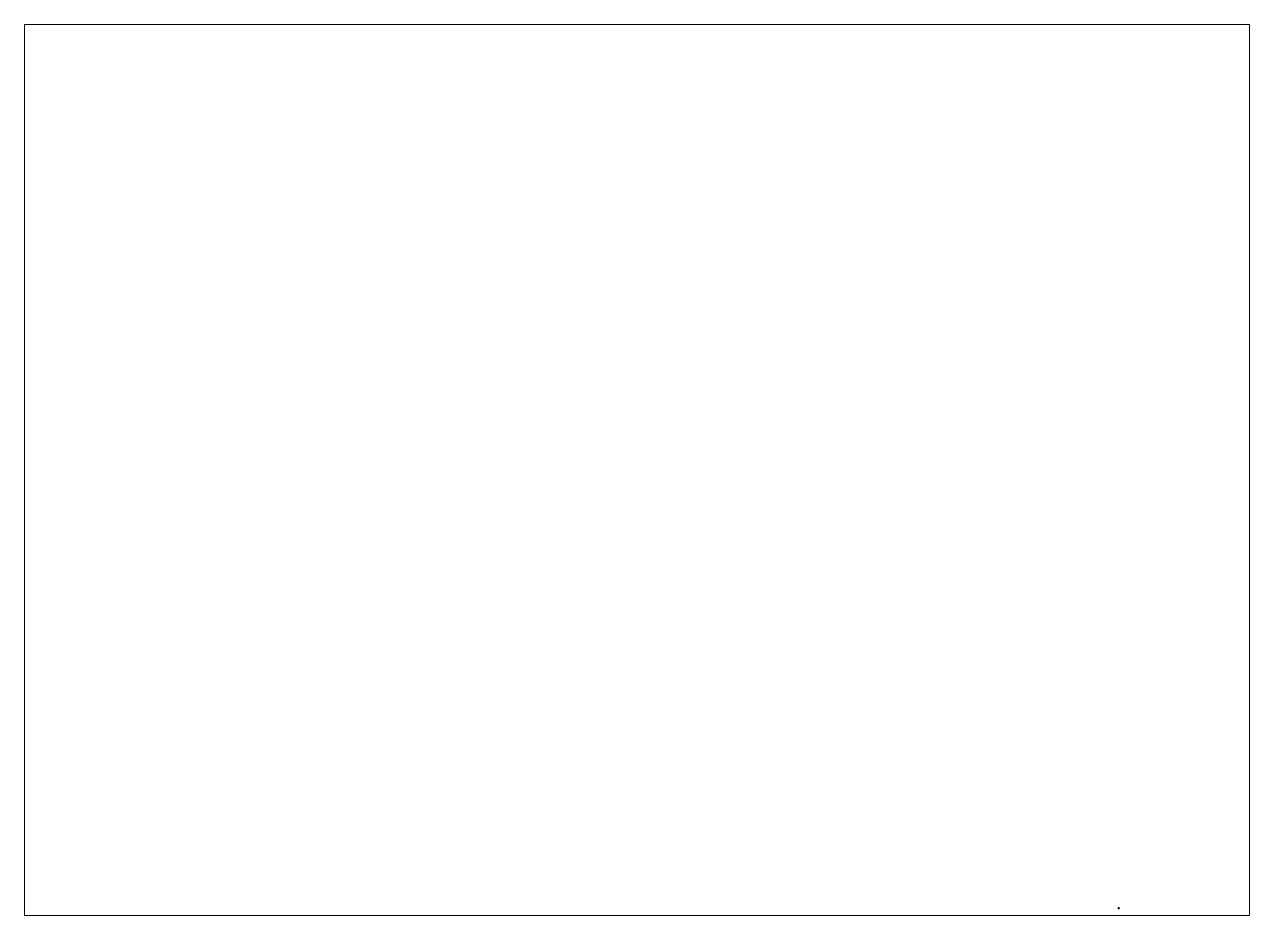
# Paper-space layout 'Layout1' of a CAD drawing. Extents: x 1.1 to 9.87, y 0.8 to 7.17.
# The model-space entities are those that its viewports show. They can reach past a viewport. Long polylines and large blocks are cut down to what shows.
import ezdxf

# ---------------------------------------------------------------- set-up
doc = ezdxf.new("R2010")
doc.units = 0
doc.header["$MEASUREMENT"] = 0
doc.layers.add('COMPONENT', color=7, linetype='CONTINUOUS')
doc.layers.add('DIMENISIONSLINES', color=3, linetype='CONTINUOUS')

msp = doc.modelspace()

# ---------------------------------------------------------------- linework, layer by layer
at = {"layer": 'COMPONENT', "color": 5, "linetype": 'Continuous'}
for p, q in [((427, 753), (434, 753)), ((894, 935), (899, 935)), ((894, 684), (903, 684)), ((969, 602), (973, 602)), ((1253, 233), (1256, 233)), ((1509, 564), (1522, 564))]:
    msp.add_line(p, q, dxfattribs=at)
at = {"layer": 'COMPONENT', "color": 7, "linetype": 'Continuous'}
for p, q in [((433, 618), (431, 610)), ((431, 610), (433, 602)), ((436, 530), (432, 522)), ((432, 522), (432, 514)), ((432, 514), (434, 506)), ((437, 625), (433, 618)), ((433, 602), (438, 595)), ((434, 506), (440, 500)), ((442, 536), (436, 530)), ((444, 630), (437, 625)), ((438, 595), (440, 593)), ((445, 589), (440, 593)), ((440, 593), (440, 593)), ((440, 500), (448, 496)), ((443, 537), (442, 536)), ((444, 616), (443, 612)), ((443, 612), (443, 608)), ((443, 608), (445, 604)), ((443, 537), (445, 539)), ((444, 521), (443, 517)), ((443, 517), (444, 513)), ((453, 632), (444, 630)), ((447, 618), (444, 616)), ((446, 524), (444, 521)), ((444, 513), (446, 510)), ((445, 604), (448, 602)), ((448, 584), (445, 589)), ((445, 539), (447, 544)), ((449, 526), (446, 524)), ((446, 510), (449, 508)), ((451, 620), (447, 618)), ((448, 579), (447, 550)), ((447, 544), (447, 550)), ((448, 602), (451, 600)), ((448, 579), (448, 584)), ((448, 496), (450, 496)), ((453, 527), (449, 526)), ((449, 508), (453, 507)), ((451, 496), (450, 496)), ((455, 620), (451, 620)), ((451, 600), (455, 600)), ((456, 495), (451, 496)), ((454, 632), (453, 632)), ((457, 526), (453, 527)), ((453, 507), (457, 508)), ((454, 632), (457, 633)), ((458, 619), (455, 620)), ((455, 600), (459, 602)), ((461, 492), (456, 495)), ((457, 633), (462, 637)), ((460, 524), (457, 526)), ((457, 508), (460, 510)), ((461, 616), (458, 619)), ((459, 602), (462, 605)), ((462, 521), (460, 524)), ((460, 510), (462, 513)), ((463, 613), (461, 616)), ((464, 487), (461, 492)), ((462, 637), (465, 641)), ((462, 605), (463, 609)), ((463, 517), (462, 521)), ((462, 513), (463, 517)), ((463, 609), (463, 613)), ((464, 487), (480, 459)), ((480, 666), (465, 641)), ((473, 598), (469, 567)), ((469, 567), (471, 536)), ((471, 536), (480, 506)), ((482, 627), (473, 598)), ((481, 702), (478, 693)), ((478, 693), (479, 685)), ((481, 457), (478, 462)), ((481, 447), (478, 439)), ((478, 439), (479, 430)), ((479, 685), (480, 683)), ((479, 430), (483, 423)), ((482, 677), (480, 683)), ((480, 683), (480, 683)), ((480, 666), (482, 671)), ((480, 506), (494, 479)), ((486, 708), (481, 702)), ((482, 451), (481, 457)), ((481, 449), (482, 451)), ((481, 449), (481, 447)), ((482, 671), (482, 677)), ((497, 654), (482, 627)), ((483, 423), (489, 417)), ((494, 712), (486, 708)), ((489, 417), (497, 415)), ((492, 697), (490, 694)), ((490, 694), (490, 690)), ((490, 690), (491, 686)), ((492, 443), (490, 439)), ((490, 439), (490, 435)), ((490, 435), (491, 432)), ((491, 686), (493, 683)), ((491, 432), (493, 429)), ((495, 700), (492, 697)), ((495, 445), (492, 443)), ((493, 683), (497, 681)), ((495, 590), (493, 564)), ((493, 564), (495, 537)), ((493, 429), (497, 427)), ((502, 713), (494, 712)), ((494, 479), (513, 454)), ((499, 701), (495, 700)), ((503, 615), (495, 590)), ((495, 537), (503, 512)), ((499, 446), (495, 445)), ((497, 681), (501, 681)), ((518, 678), (497, 654)), ((497, 427), (501, 426)), ((497, 415), (506, 415)), ((503, 701), (499, 701)), ((503, 446), (499, 446)), ((501, 681), (504, 682)), ((501, 426), (504, 427)), ((510, 710), (502, 713)), ((505, 588), (502, 563)), ((502, 563), (505, 539)), ((506, 699), (503, 701)), ((515, 638), (503, 615)), ((503, 512), (515, 489)), ((506, 444), (503, 446)), ((504, 682), (507, 685)), ((504, 427), (507, 430)), ((512, 611), (505, 588)), ((505, 539), (512, 516)), ((509, 696), (506, 699)), ((509, 441), (506, 444)), ((506, 415), (508, 416)), ((507, 685), (509, 688)), ((507, 430), (509, 433)), ((513, 419), (508, 417)), ((508, 417), (508, 416)), ((510, 692), (509, 696)), ((509, 688), (510, 692)), ((510, 437), (509, 441)), ((509, 433), (510, 437)), ((512, 709), (510, 710)), ((743, 804), (511, 804)), ((511, 792), (511, 804)), ((559, 792), (511, 792)), ((512, 709), (515, 709)), ((523, 633), (512, 611)), ((512, 516), (523, 494)), ((513, 454), (536, 434)), ((519, 419), (513, 419)), ((515, 709), (520, 709)), ((532, 658), (515, 638)), ((515, 489), (532, 469)), ((542, 697), (518, 678)), ((524, 416), (519, 419)), ((520, 709), (525, 712)), ((539, 652), (523, 633)), ((523, 494), (539, 475)), ((524, 416), (554, 398)), ((525, 712), (551, 726)), ((552, 675), (532, 658)), ((532, 469), (552, 452)), ((536, 434), (563, 419)), ((541, 591), (537, 574)), ((537, 574), (537, 556)), ((537, 556), (540, 539)), ((558, 667), (539, 652)), ((539, 475), (558, 460)), ((540, 539), (547, 522)), ((548, 607), (541, 591)), ((570, 711), (542, 697)), ((547, 522), (556, 508)), ((558, 622), (548, 607)), ((551, 726), (555, 729)), ((576, 688), (552, 675)), ((552, 452), (576, 440)), ((557, 394), (554, 398)), ((555, 729), (558, 734)), ((556, 508), (569, 495)), ((558, 391), (557, 394)), ((558, 734), (559, 740)), ((579, 679), (558, 667)), ((571, 634), (558, 622)), ((558, 460), (579, 449)), ((558, 391), (559, 389)), ((559, 792), (559, 743)), ((559, 743), (559, 741)), ((559, 740), (559, 741)), ((559, 389), (560, 381)), ((560, 335), (560, 381)), ((695, 335), (560, 335)), ((708, 891), (563, 891)), ((563, 891), (563, 826)), ((563, 826), (754, 826)), ((563, 826), (687, 826)), ((563, 419), (593, 409)), ((569, 495), (583, 485)), ((571, 742), (570, 738)), ((570, 738), (571, 734)), ((599, 719), (570, 711)), ((572, 395), (570, 391)), ((570, 391), (571, 387)), ((573, 745), (571, 742)), ((571, 734), (573, 731)), ((586, 644), (571, 634)), ((571, 387), (572, 384)), ((574, 398), (572, 395)), ((572, 384), (575, 381)), ((577, 747), (573, 745)), ((573, 731), (576, 728)), ((578, 400), (574, 398)), ((575, 381), (579, 380)), ((576, 728), (580, 727)), ((601, 695), (576, 688)), ((576, 440), (601, 432)), ((581, 748), (577, 747)), ((582, 400), (578, 400)), ((602, 686), (579, 679)), ((579, 449), (603, 441)), ((579, 380), (583, 380)), ((580, 727), (584, 728)), ((584, 747), (581, 748)), ((586, 398), (582, 400)), ((583, 485), (599, 478)), ((583, 380), (586, 382)), ((588, 744), (584, 747)), ((584, 728), (587, 730)), ((602, 650), (586, 644)), ((589, 396), (586, 398)), ((586, 382), (589, 384)), ((587, 730), (590, 733)), ((590, 741), (588, 744)), ((590, 392), (589, 396)), ((589, 384), (590, 388)), ((590, 737), (590, 741)), ((590, 733), (590, 737)), ((590, 388), (590, 392)), ((593, 409), (623, 406)), ((630, 722), (599, 719)), ((599, 478), (617, 474)), ((627, 698), (601, 695)), ((601, 432), (627, 430)), ((627, 688), (602, 686)), ((619, 653), (602, 650)), ((651, 845), (603, 845)), ((603, 804), (603, 845)), ((603, 441), (627, 439)), ((617, 474), (634, 474)), ((636, 869), (618, 869)), ((618, 845), (618, 869)), ((637, 653), (619, 653)), ((623, 406), (654, 408)), ((653, 695), (627, 698)), ((651, 686), (627, 688)), ((627, 439), (651, 442)), ((627, 430), (653, 432)), ((661, 718), (630, 722)), ((634, 474), (652, 477)), ((636, 845), (636, 869)), ((654, 649), (637, 653)), ((651, 804), (651, 845)), ((674, 679), (651, 686)), ((651, 442), (675, 449)), ((652, 477), (668, 484)), ((678, 688), (653, 695)), ((653, 432), (678, 440)), ((671, 642), (654, 649)), ((654, 408), (684, 416)), ((691, 708), (661, 718)), ((664, 394), (663, 390)), ((663, 390), (664, 386)), ((665, 743), (664, 739)), ((664, 739), (664, 735)), ((664, 735), (665, 732)), ((667, 397), (664, 394)), ((664, 386), (666, 383)), ((668, 746), (665, 743)), ((665, 732), (668, 729)), ((666, 383), (669, 381)), ((670, 399), (667, 397)), ((671, 747), (668, 746)), ((668, 729), (672, 728)), ((668, 484), (683, 493)), ((669, 381), (673, 380)), ((674, 400), (670, 399)), ((675, 747), (671, 747)), ((685, 632), (671, 642)), ((672, 728), (676, 728)), ((673, 380), (677, 380)), ((696, 667), (674, 679)), ((678, 399), (674, 400)), ((679, 746), (675, 747)), ((675, 449), (696, 460)), ((676, 728), (679, 729)), ((677, 380), (680, 382)), ((701, 675), (678, 688)), ((678, 440), (701, 452)), ((681, 397), (678, 399)), ((682, 743), (679, 746)), ((679, 729), (682, 732)), ((680, 382), (683, 386)), ((683, 393), (681, 397)), ((683, 740), (682, 743)), ((682, 732), (683, 736)), ((683, 736), (683, 740)), ((683, 493), (696, 505)), ((684, 389), (683, 393)), ((683, 386), (684, 389)), ((684, 416), (712, 430)), ((697, 620), (685, 632)), ((718, 693), (691, 708)), ((693, 792), (693, 746)), ((743, 792), (693, 792)), ((695, 738), (693, 746)), ((696, 736), (695, 738)), ((696, 393), (695, 387)), ((695, 335), (695, 387)), ((696, 736), (696, 733)), ((696, 733), (700, 729)), ((715, 652), (696, 667)), ((696, 505), (706, 520)), ((696, 460), (715, 476)), ((699, 398), (696, 393)), ((707, 605), (697, 620)), ((703, 401), (699, 398)), ((700, 729), (705, 726)), ((722, 658), (701, 675)), ((701, 452), (722, 469)), ((729, 415), (703, 401)), ((705, 726), (730, 711)), ((706, 520), (713, 536)), ((713, 588), (707, 605)), ((766, 843), (708, 891)), ((712, 430), (736, 449)), ((717, 571), (713, 588)), ((713, 536), (716, 553)), ((730, 633), (715, 652)), ((715, 476), (731, 495)), ((716, 553), (717, 571)), ((741, 673), (718, 693)), ((738, 638), (722, 658)), ((722, 469), (738, 489)), ((734, 418), (729, 415)), ((730, 711), (735, 709)), ((742, 611), (730, 633)), ((731, 495), (742, 516)), ((739, 419), (734, 418)), ((735, 709), (740, 708)), ((736, 449), (756, 473)), ((751, 615), (738, 638)), ((738, 489), (751, 512)), ((742, 418), (739, 419)), ((740, 708), (746, 710)), ((760, 649), (741, 673)), ((749, 588), (742, 611)), ((742, 516), (749, 540)), ((742, 418), (744, 417)), ((743, 792), (743, 804)), ((745, 694), (744, 690)), ((744, 690), (745, 686)), ((745, 439), (744, 435)), ((744, 435), (745, 432)), ((744, 417), (752, 415)), ((746, 697), (745, 694)), ((745, 686), (748, 683)), ((746, 443), (745, 439)), ((745, 432), (748, 429)), ((748, 712), (746, 711)), ((746, 710), (746, 711)), ((749, 700), (746, 697)), ((749, 445), (746, 443)), ((757, 713), (748, 712)), ((748, 683), (751, 681)), ((748, 429), (751, 427)), ((753, 701), (749, 700)), ((751, 564), (749, 588)), ((749, 540), (751, 564)), ((753, 446), (749, 445)), ((751, 681), (755, 681)), ((758, 590), (751, 615)), ((751, 512), (758, 537)), ((751, 427), (755, 426)), ((752, 415), (760, 415)), ((757, 701), (753, 701)), ((757, 446), (753, 446)), ((754, 826), (754, 788)), ((754, 788), (766, 788)), ((755, 681), (759, 682)), ((755, 426), (759, 427)), ((756, 473), (772, 500)), ((765, 710), (757, 713)), ((761, 699), (757, 701)), ((761, 444), (757, 446)), ((761, 564), (758, 590)), ((758, 537), (761, 564)), ((759, 682), (762, 685)), ((759, 427), (762, 430)), ((774, 621), (760, 649)), ((760, 415), (768, 419)), ((763, 696), (761, 699)), ((763, 441), (761, 444)), ((762, 685), (764, 688)), ((762, 430), (764, 433)), ((764, 692), (763, 696)), ((764, 437), (763, 441)), ((764, 688), (764, 692)), ((764, 433), (764, 437)), ((771, 704), (765, 710)), ((766, 788), (766, 843)), ((768, 419), (773, 426)), ((775, 697), (771, 704)), ((773, 679), (772, 676)), ((772, 676), (773, 670)), ((772, 500), (781, 529)), ((774, 461), (772, 456)), ((772, 456), (772, 450)), ((772, 450), (774, 445)), ((773, 680), (776, 688)), ((773, 679), (773, 680)), ((773, 670), (776, 665)), ((773, 426), (776, 434)), ((783, 591), (774, 621)), ((789, 486), (774, 461)), ((774, 445), (774, 444)), ((775, 442), (774, 444)), ((776, 688), (775, 697)), ((776, 434), (775, 442)), ((776, 665), (790, 640)), ((781, 529), (785, 560)), ((785, 560), (783, 591)), ((792, 491), (789, 486)), ((790, 640), (793, 635)), ((792, 614), (791, 611)), ((791, 611), (791, 607)), ((791, 607), (793, 603)), ((792, 522), (791, 519)), ((791, 519), (791, 515)), ((791, 515), (793, 511)), ((794, 618), (792, 614)), ((795, 525), (792, 522)), ((797, 494), (792, 491)), ((793, 635), (798, 632)), ((793, 603), (797, 601)), ((793, 511), (795, 508)), ((797, 620), (794, 618)), ((798, 527), (795, 525)), ((795, 508), (799, 507)), ((801, 620), (797, 620)), ((797, 601), (800, 600)), ((799, 495), (797, 494)), ((798, 632), (803, 631)), ((802, 527), (798, 527)), ((799, 507), (803, 507)), ((799, 495), (801, 495)), ((800, 600), (804, 601)), ((805, 619), (801, 620)), ((801, 495), (809, 497)), ((806, 526), (802, 527)), ((803, 631), (804, 631)), ((803, 507), (807, 509)), ((806, 631), (804, 631)), ((804, 601), (808, 603)), ((808, 617), (805, 619)), ((814, 628), (806, 631)), ((809, 588), (806, 583)), ((806, 583), (806, 577)), ((806, 577), (806, 548)), ((806, 548), (806, 543)), ((806, 543), (809, 538)), ((809, 523), (806, 526)), ((807, 509), (809, 512)), ((810, 614), (808, 617)), ((808, 603), (810, 606)), ((811, 590), (809, 588)), ((809, 538), (813, 534)), ((811, 519), (809, 523)), ((809, 512), (811, 515)), ((809, 497), (816, 502)), ((811, 610), (810, 614)), ((810, 606), (811, 610)), ((811, 590), (812, 592)), ((811, 515), (811, 519)), ((812, 592), (818, 597)), ((813, 534), (814, 534)), ((819, 621), (814, 628)), ((816, 533), (814, 534)), ((821, 526), (816, 533)), ((816, 502), (821, 509)), ((818, 597), (822, 605)), ((822, 613), (819, 621)), ((823, 517), (821, 526)), ((821, 509), (823, 517)), ((822, 605), (822, 613)), ((1113, 594), (1110, 566)), ((1110, 566), (1112, 538)), ((1112, 538), (1120, 511)), ((1122, 620), (1113, 594)), ((1120, 511), (1133, 486)), ((1135, 645), (1122, 620)), ((1128, 594), (1124, 569)), ((1124, 569), (1126, 544)), ((1126, 544), (1132, 519)), ((1136, 617), (1128, 594)), ((1132, 519), (1143, 497)), ((1133, 486), (1150, 464)), ((1153, 666), (1135, 645)), ((1149, 639), (1136, 617)), ((1143, 497), (1158, 476)), ((1166, 658), (1149, 639)), ((1150, 464), (1172, 446)), ((1175, 684), (1153, 666)), ((1160, 594), (1156, 575)), ((1156, 575), (1156, 556)), ((1156, 556), (1159, 537)), ((1158, 476), (1177, 460)), ((1159, 537), (1166, 519)), ((1168, 611), (1160, 594)), ((1186, 673), (1166, 658)), ((1166, 519), (1176, 503)), ((1179, 627), (1168, 611)), ((1172, 446), (1196, 433)), ((1200, 696), (1175, 684)), ((1176, 503), (1190, 490)), ((1177, 460), (1199, 447)), ((1192, 640), (1179, 627)), ((1208, 684), (1186, 673)), ((1190, 490), (1205, 479)), ((1209, 650), (1192, 640)), ((1196, 433), (1223, 424)), ((1199, 447), (1223, 439)), ((1223, 703), (1200, 696)), ((1205, 479), (1223, 471)), ((1223, 688), (1208, 684)), ((1223, 656), (1209, 650)), ((1223, 804), (1223, 335)), ((1223, 804), (1283, 804)), ((1223, 792), (1283, 792)), ((1223, 734), (1283, 734)), ((1223, 393), (1283, 393)), ((1223, 335), (1283, 335)), ((1229, 804), (1229, 845)), ((1277, 845), (1229, 845)), ((1244, 845), (1244, 869)), ((1262, 869), (1244, 869)), ((1262, 845), (1262, 869)), ((1277, 804), (1277, 845)), ((1283, 804), (1283, 335)), ((1309, 695), (1283, 703)), ((1306, 680), (1283, 688)), ((1300, 648), (1283, 656)), ((1283, 471), (1297, 477)), ((1283, 439), (1297, 443)), ((1283, 424), (1305, 431)), ((1297, 477), (1313, 487)), ((1297, 443), (1320, 454)), ((1316, 638), (1300, 648)), ((1305, 431), (1330, 444)), ((1328, 667), (1306, 680)), ((1334, 681), (1309, 695)), ((1313, 487), (1327, 501)), ((1329, 624), (1316, 638)), ((1320, 454), (1340, 469)), ((1327, 501), (1338, 516)), ((1347, 651), (1328, 667)), ((1339, 608), (1329, 624)), ((1330, 444), (1352, 461)), ((1355, 663), (1334, 681)), ((1338, 516), (1345, 534)), ((1346, 590), (1339, 608)), ((1340, 469), (1357, 488)), ((1345, 534), (1349, 552)), ((1350, 571), (1346, 590)), ((1362, 631), (1347, 651)), ((1349, 552), (1350, 571)), ((1352, 461), (1370, 482)), ((1373, 641), (1355, 663)), ((1357, 488), (1369, 510)), ((1373, 608), (1362, 631)), ((1369, 510), (1378, 534)), ((1370, 482), (1384, 507)), ((1385, 616), (1373, 641)), ((1380, 584), (1373, 608)), ((1378, 534), (1381, 559)), ((1381, 559), (1380, 584)), ((1384, 507), (1392, 534)), ((1393, 589), (1385, 616)), ((1392, 534), (1395, 561)), ((1395, 561), (1393, 589))]:
    msp.add_line(p, q, dxfattribs=at)
at = {"layer": 'COMPONENT', "color": 4, "linetype": 'Continuous'}
for p, q in [((809, 564), (445, 564)), ((627, 335), (627, 869)), ((1110, 564), (1395, 564)), ((1253, 804), (1253, 335))]:
    msp.add_line(p, q, dxfattribs=at)
at = {"layer": 'DIMENISIONSLINES', "color": 3, "linetype": 'Continuous'}
for p, q in [((300, 605), (312, 626)), ((300, 605), (321, 617)), ((300, 605), (484, 421)), ((321, 617), (312, 626)), ((317, 621), (423, 727)), ((469, 774), (569, 874)), ((586, 890), (565, 878)), ((565, 878), (574, 870)), ((586, 890), (574, 870)), ((586, 890), (769, 706)), ((636, 869), (969, 869)), ((701, 335), (969, 335)), ((743, 804), (894, 804)), ((809, 564), (894, 564)), ((900, 892), (888, 892)), ((894, 869), (888, 892)), ((894, 804), (888, 781)), ((900, 781), (888, 781)), ((900, 586), (888, 586)), ((894, 564), (888, 586)), ((894, 915), (894, 892)), ((894, 869), (900, 892)), ((894, 804), (900, 781)), ((894, 781), (894, 708)), ((894, 660), (894, 586)), ((894, 564), (900, 586)), ((969, 869), (962, 846)), ((975, 846), (962, 846)), ((969, 335), (962, 358)), ((975, 358), (962, 358)), ((969, 869), (975, 846)), ((969, 846), (969, 626)), ((969, 578), (969, 358)), ((969, 335), (975, 358)), ((1200, 264), (1185, 264)), ((1200, 258), (1200, 271)), ((1223, 264), (1200, 271)), ((1223, 264), (1200, 258)), ((1223, 335), (1223, 264)), ((1283, 706), (1509, 706)), ((1283, 421), (1509, 421)), ((1283, 335), (1283, 264)), ((1283, 264), (1305, 271)), ((1283, 264), (1305, 258)), ((1305, 258), (1305, 271)), ((1320, 264), (1305, 264)), ((1509, 706), (1503, 684)), ((1515, 684), (1503, 684)), ((1509, 421), (1503, 444)), ((1515, 444), (1503, 444)), ((1509, 706), (1515, 684)), ((1509, 684), (1509, 588)), ((1509, 540), (1509, 444)), ((1509, 421), (1515, 444))]:
    msp.add_line(p, q, dxfattribs=at)

psp = doc.layouts.get("Layout1")

# ---------------------------------------------------------------- viewports
at = {"layer": 'COMPONENT', "linetype": 'Continuous', "view_target_point": (847.062, 536.5906)}
psp.add_viewport(center=(5.4813, 3.9854), size=(8.77, 6.376667), view_center_point=(-465360.7647, 423322.6824), view_height=860714.783587, dxfattribs=at)

doc.saveas('drawing.dxf')
